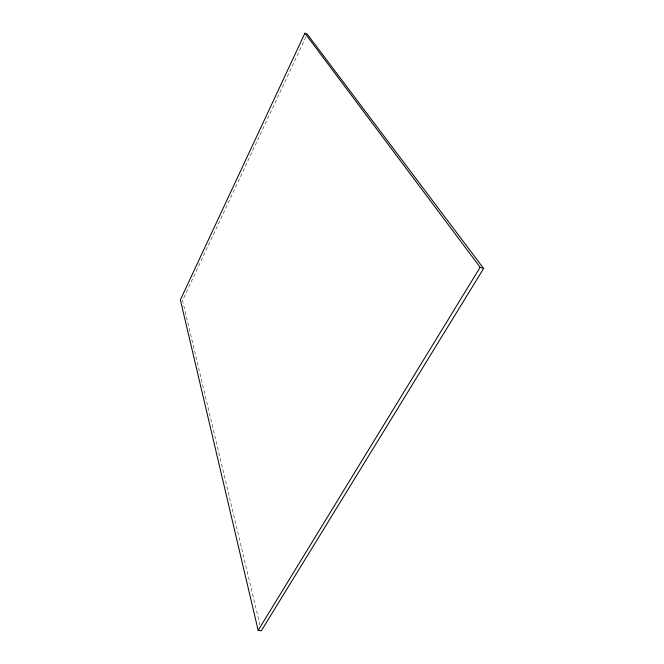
<?xml version="1.0" encoding="UTF-8"?>
<svg xmlns="http://www.w3.org/2000/svg" width="664" height="664" viewBox="0 0 664 664"><rect width="100%" height="100%" fill="white"/><g stroke="black" fill="none" stroke-linecap="round" stroke-linejoin="round"><path stroke-width="0.5" stroke-dasharray="3.32 2.49" d="M305.921 36.968L182.517 300.452L259.873 624.758"/><path stroke-width="1" d="M304.925 33.2L180.367 299.862L258.163 630.368L261.317 630.8L483.633 268.463L307.233 34.163L304.925 33.2L480.155 267.301L483.633 268.463M258.163 630.368L480.155 267.301"/></g></svg>
